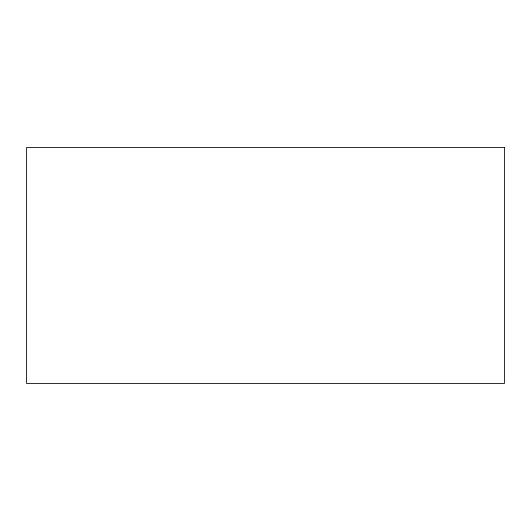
<?xml version="1.0" encoding="UTF-8"?>
<svg xmlns="http://www.w3.org/2000/svg" width="531" height="531" viewBox="0 0 531 531"><rect width="100%" height="100%" fill="white"/><g stroke="black" fill="none" stroke-linecap="round" stroke-linejoin="round"><path stroke-width="0.8" d="M504.45 147.538L26.55 147.538L26.55 383.462L504.45 383.462L504.45 147.538"/></g></svg>
